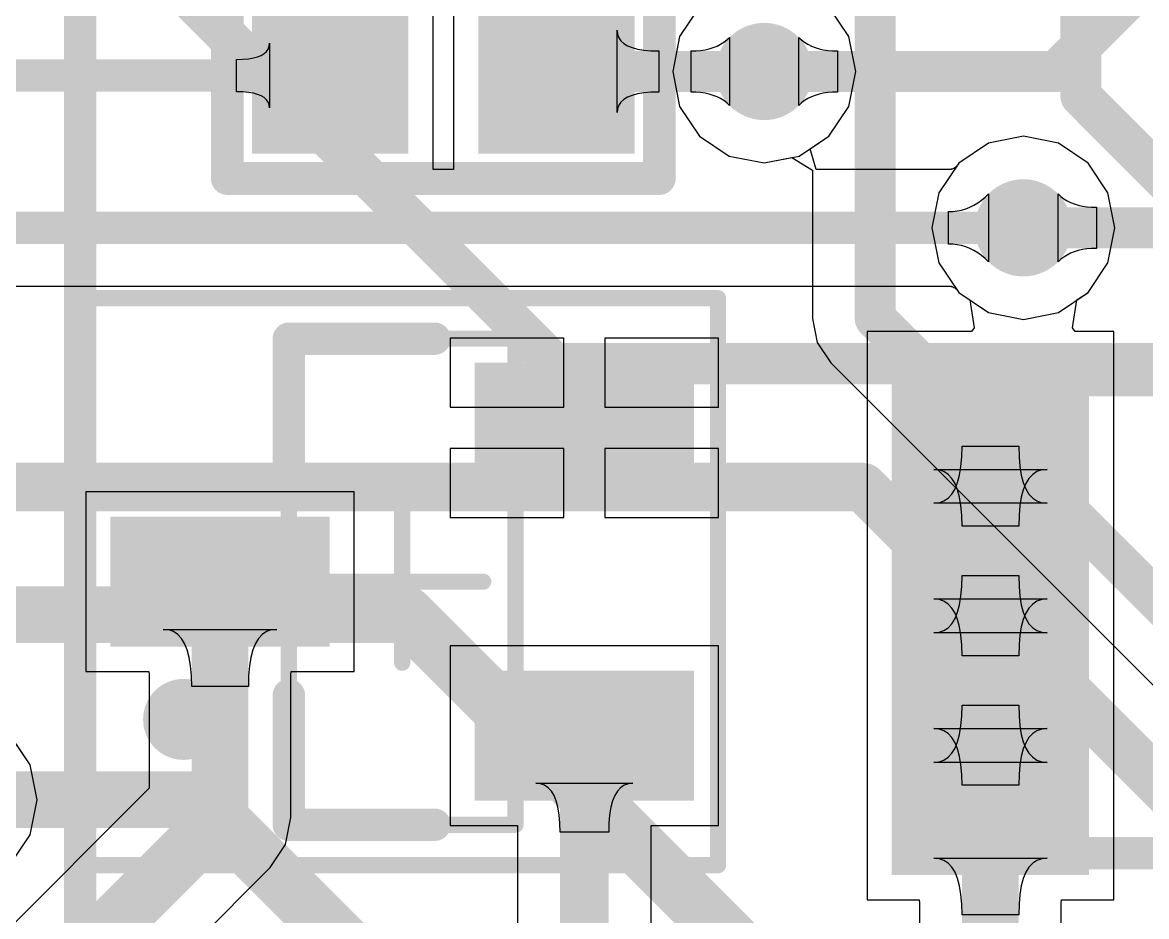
# Model space of a CAD drawing. Header units: millimetres. Extents: x 2.44 to 5.37, y 2.91 to 4.14.
# Drawn here: x 4.1077 to 4.3809, y 3.4626 to 3.6799 of the extents above; entities that cross this region are included whole.
import ezdxf

# ---------------------------------------------------------------- set-up
doc = ezdxf.new("R2010")
doc.units = ezdxf.units.MM
doc.header["$MEASUREMENT"] = 0
for name, color, linetype in [('BottomLayer', 5, 'Continuous'), ('BottomOverlay', 54, 'Continuous'), ('Mechanical13', 56, 'Continuous'), ('Mechanical15', 56, 'Continuous'), ('MidLayer1', 16, 'Continuous'), ('MidLayer2', 76, 'Continuous'), ('MultiLayer', 9, 'Continuous'), ('TopLayer', 1, 'Continuous'), ('TopOverlay', 2, 'Continuous'), ('TopPaste', 8, 'Continuous'), ('TopSolder', 216, 'Continuous'), ('ViaHoleLayer', 16, 'Continuous')]:
    doc.layers.add(name, color=color, linetype=linetype)

# ---------------------------------------------------------------- blocks, each defined once
blk = doc.blocks.new('R0603_25')
at = {"layer": 'TopLayer'}
for points in [[(-0.0425, -0.015), (-0.0125, -0.015), (-0.0425, 0.015), (-0.0125, 0.015)], [(0.0125, -0.015), (0.0425, -0.015), (0.0125, 0.015), (0.0425, 0.015)]]:
    blk.add_solid(points, dxfattribs=at)
at = {"layer": 'TopOverlay', "const_width": 0.008}
for points in [[(-0.0525, 0.025), (0.0525, 0.025)], [(-0.0525, -0.025), (-0.0525, 0.025)], [(0.0525, -0.025), (0.0525, 0.025)], [(-0.0525, -0.025), (0.0525, -0.025)]]:
    blk.add_lwpolyline(points, dxfattribs=at)
at = {"layer": 'TopOverlay', "const_width": 0.004}
for points in [[(-0.0545, 0.025, 1), (-0.0505, 0.025, 1)], [(-0.0545, 0.025, 1), (-0.0505, 0.025, 1)], [(0.0505, 0.025, 1), (0.0545, 0.025, 1)], [(0.0505, 0.025, 1), (0.0545, 0.025, 1)], [(-0.0545, -0.025, 1), (-0.0505, -0.025, 1)], [(-0.0545, -0.025, 1), (-0.0505, -0.025, 1)], [(0.0505, -0.025, 1), (0.0545, -0.025, 1)], [(0.0505, -0.025, 1), (0.0545, -0.025, 1)]]:
    blk.add_lwpolyline(points, format="xyb", close=True, dxfattribs=at)
at = {"layer": 'TopPaste'}
for points in [[(-0.0425, -0.015), (-0.0125, -0.015), (-0.0425, 0.015), (-0.0125, 0.015)], [(0.0125, -0.015), (0.0425, -0.015), (0.0125, 0.015), (0.0425, 0.015)]]:
    blk.add_solid(points, dxfattribs=at)
at = {"layer": 'TopSolder'}
for points in [[(-0.0465, -0.019), (-0.0085, -0.019), (-0.0465, 0.019), (-0.0085, 0.019)], [(0.0085, -0.019), (0.0465, -0.019), (0.0085, 0.019), (0.0465, 0.019)]]:
    blk.add_solid(points, dxfattribs=at)
blk = doc.blocks.new('____8_4__27')
at = {"layer": 'TopLayer'}
for points in [[(-0.054, 0.02919), (-0.014, 0.02919), (-0.054, 0.05281), (-0.014, 0.05281)], [(0.016, 0.02919), (0.056, 0.02919), (0.016, 0.05281), (0.056, 0.05281)], [(-0.054, -0.00231), (-0.014, -0.00231), (-0.054, 0.02132), (-0.014, 0.02132)], [(0.016, -0.00231), (0.056, -0.00231), (0.016, 0.02132), (0.056, 0.02132)], [(-0.054, -0.0338), (-0.014, -0.0338), (-0.054, -0.01018), (-0.014, -0.01018)], [(0.016, -0.0338), (0.056, -0.0338), (0.016, -0.01018), (0.056, -0.01018)], [(-0.054, -0.0653), (-0.014, -0.0653), (-0.054, -0.04168), (-0.014, -0.04168)], [(0.016, -0.0653), (0.056, -0.0653), (0.016, -0.04168), (0.056, -0.04168)]]:
    blk.add_solid(points, dxfattribs=at)
at = {"layer": 'TopOverlay', "const_width": 0.00787}
for points in [[(-0.014, -0.064), (-0.014, 0.051)], [(-0.014, 0.051), (0.016, 0.051)], [(0.016, -0.064), (0.016, 0.051)], [(-0.014, -0.064), (0.016, -0.064)]]:
    blk.add_lwpolyline(points, dxfattribs=at)
at = {"layer": 'TopOverlay', "const_width": 0.00394}
for points in [[(-0.01597, 0.051, 1), (-0.01203, 0.051, 1)], [(-0.01597, 0.051, 1), (-0.01203, 0.051, 1)], [(0.01403, 0.051, 1), (0.01797, 0.051, 1)], [(0.01403, 0.051, 1), (0.01797, 0.051, 1)], [(-0.01597, -0.064, 1), (-0.01203, -0.064, 1)], [(-0.01597, -0.064, 1), (-0.01203, -0.064, 1)], [(0.01403, -0.064, 1), (0.01797, -0.064, 1)], [(0.01403, -0.064, 1), (0.01797, -0.064, 1)]]:
    blk.add_lwpolyline(points, format="xyb", close=True, dxfattribs=at)
at = {"layer": 'TopPaste'}
for points in [[(-0.054, 0.02919), (-0.014, 0.02919), (-0.054, 0.05281), (-0.014, 0.05281)], [(0.016, 0.02919), (0.056, 0.02919), (0.016, 0.05281), (0.056, 0.05281)], [(-0.054, -0.00231), (-0.014, -0.00231), (-0.054, 0.02132), (-0.014, 0.02132)], [(0.016, -0.00231), (0.056, -0.00231), (0.016, 0.02132), (0.056, 0.02132)], [(-0.054, -0.0338), (-0.014, -0.0338), (-0.054, -0.01018), (-0.014, -0.01018)], [(0.016, -0.0338), (0.056, -0.0338), (0.016, -0.01018), (0.056, -0.01018)], [(-0.054, -0.0653), (-0.014, -0.0653), (-0.054, -0.04168), (-0.014, -0.04168)], [(0.016, -0.0653), (0.056, -0.0653), (0.016, -0.04168), (0.056, -0.04168)]]:
    blk.add_solid(points, dxfattribs=at)
at = {"layer": 'TopSolder'}
for points in [[(-0.058, 0.02519), (-0.01, 0.02519), (-0.058, 0.05681), (-0.01, 0.05681)], [(0.012, 0.02519), (0.06, 0.02519), (0.012, 0.05681), (0.06, 0.05681)], [(-0.058, -0.00631), (-0.01, -0.00631), (-0.058, 0.02532), (-0.01, 0.02532)], [(0.012, -0.00631), (0.06, -0.00631), (0.012, 0.02532), (0.06, 0.02532)], [(-0.058, -0.0378), (-0.01, -0.0378), (-0.058, -0.00618), (-0.01, -0.00618)], [(0.012, -0.0378), (0.06, -0.0378), (0.012, -0.00618), (0.06, -0.00618)], [(-0.058, -0.0693), (-0.01, -0.0693), (-0.058, -0.03768), (-0.01, -0.03768)], [(0.012, -0.0693), (0.06, -0.0693), (0.012, -0.03768), (0.06, -0.03768)]]:
    blk.add_solid(points, dxfattribs=at)
blk = doc.blocks.new('_8050_49')
at = {"layer": 'Mechanical13', "const_width": 0.00394}
for points in [[(0.03056, 0.05606), (-0.02456, 0.05606)], [(-0.02456, 0.05606), (-0.02456, -0.06206)], [(0.03056, 0.05606), (0.03056, -0.06206)], [(0.03056, -0.06206), (-0.02456, -0.06206)]]:
    blk.add_lwpolyline(points, dxfattribs=at)
at = {"layer": 'Mechanical13', "const_width": 0.00197}
for points in [[(-0.02554, 0.05606, 1), (-0.02357, 0.05606, 1)], [(-0.02554, 0.05606, 1), (-0.02357, 0.05606, 1)], [(0.02957, 0.05606, 1), (0.03154, 0.05606, 1)], [(0.02957, 0.05606, 1), (0.03154, 0.05606, 1)], [(-0.02554, -0.06206, 1), (-0.02357, -0.06206, 1)], [(-0.02554, -0.06206, 1), (-0.02357, -0.06206, 1)], [(0.02957, -0.06206, 1), (0.03154, -0.06206, 1)], [(0.02957, -0.06206, 1), (0.03154, -0.06206, 1)]]:
    blk.add_lwpolyline(points, format="xyb", close=True, dxfattribs=at)
at = {"layer": 'Mechanical15', "const_width": 0.00394}
for points in [[(0.07977, 0.0659), (-0.07377, 0.0659)], [(-0.07377, 0.0659), (-0.07377, -0.0719)], [(0.07977, 0.0659), (0.07977, -0.0719)], [(0.003, 0.01669), (0.003, -0.02269)], [(0.02269, -0.003), (-0.01668, -0.003)], [(0.07977, -0.0719), (-0.07377, -0.0719)]]:
    blk.add_lwpolyline(points, dxfattribs=at)
at = {"layer": 'Mechanical15', "const_width": 0.00197}
for points in [[(-0.07476, 0.0659, 1), (-0.07279, 0.0659, 1)], [(-0.07476, 0.0659, 1), (-0.07279, 0.0659, 1)], [(0.07879, 0.0659, 1), (0.08076, 0.0659, 1)], [(0.07879, 0.0659, 1), (0.08076, 0.0659, 1)], [(0.00202, 0.01669, 1), (0.00398, 0.01669, 1)], [(-0.01767, -0.003, 1), (-0.0157, -0.003, 1)], [(0.0217, -0.003, 1), (0.02367, -0.003, 1)], [(0.00202, -0.02269, 1), (0.00398, -0.02269, 1)], [(-0.07476, -0.0719, 1), (-0.07279, -0.0719, 1)], [(-0.07476, -0.0719, 1), (-0.07279, -0.0719, 1)], [(0.07879, -0.0719, 1), (0.08076, -0.0719, 1)], [(0.07879, -0.0719, 1), (0.08076, -0.0719, 1)]]:
    blk.add_lwpolyline(points, format="xyb", close=True, dxfattribs=at)
at = {"layer": 'TopLayer'}
for points in [[(-0.01865, 0.02259), (-0.01865, 0.04621), (-0.06393, 0.02259), (-0.06393, 0.04621)], [(0.06993, -0.01481), (0.06993, 0.00881), (0.02465, -0.01481), (0.02465, 0.00881)], [(-0.01865, -0.05221), (-0.01865, -0.02859), (-0.06393, -0.05221), (-0.06393, -0.02859)]]:
    blk.add_solid(points, dxfattribs=at)
at = {"layer": 'TopOverlay', "const_width": 0.00787}
for points in [[(0.03056, 0.05606), (-0.00487, 0.05606)], [(0.03056, 0.05606), (0.03056, 0.02456)], [(0.03056, -0.03056), (0.03056, -0.06206)], [(0.03056, -0.06206), (-0.00487, -0.06206)]]:
    blk.add_lwpolyline(points, dxfattribs=at)
at = {"layer": 'TopOverlay'}
for points, const_width in [([(-0.00684, 0.05606, 1), (-0.00291, 0.05606, 1)], 0.00394), ([(0.02859, 0.05606, 1), (0.03253, 0.05606, 1)], 0.00394), ([(0.02859, 0.05606, 1), (0.03253, 0.05606, 1)], 0.00394), ([(0.06107, 0.03046, 1), (0.05123, 0.03046, 1)], 0.00984), ([(0.04877, 0.03046, 1), (0.05369, 0.03046, 1)], 0.00492), ([(0.05861, 0.03046, 1), (0.06353, 0.03046, 1)], 0.00492), ([(0.02859, 0.02456, 1), (0.03253, 0.02456, 1)], 0.00394), ([(0.02859, -0.03056, 1), (0.03253, -0.03056, 1)], 0.00394), ([(-0.00684, -0.06206, 1), (-0.00291, -0.06206, 1)], 0.00394), ([(0.02859, -0.06206, 1), (0.03253, -0.06206, 1)], 0.00394), ([(0.02859, -0.06206, 1), (0.03253, -0.06206, 1)], 0.00394)]:
    blk.add_lwpolyline(points, format="xyb", close=True, dxfattribs=dict(at, const_width=const_width))
at = {"layer": 'TopPaste'}
for points in [[(-0.01865, 0.02259), (-0.01865, 0.04621), (-0.06393, 0.02259), (-0.06393, 0.04621)], [(0.06993, -0.01481), (0.06993, 0.00881), (0.02465, -0.01481), (0.02465, 0.00881)], [(-0.01865, -0.05221), (-0.01865, -0.02859), (-0.06393, -0.05221), (-0.06393, -0.02859)]]:
    blk.add_solid(points, dxfattribs=at)
at = {"layer": 'TopSolder'}
for points in [[(-0.01465, 0.01859), (-0.01465, 0.05021), (-0.06793, 0.01859), (-0.06793, 0.05021)], [(0.07393, -0.01881), (0.07393, 0.01281), (0.02065, -0.01881), (0.02065, 0.01281)], [(-0.01465, -0.05621), (-0.01465, -0.02459), (-0.06793, -0.05621), (-0.06793, -0.02459)]]:
    blk.add_solid(points, dxfattribs=at)
blk = doc.blocks.new('ESP32_WROVER_B_50')
at = {"layer": 'BottomOverlay', "const_width": 0.00787}
blk.add_lwpolyline([(0, 0.04331), (0.70866, 0.04331)], dxfattribs=at)

msp = doc.modelspace()

# ---------------------------------------------------------------- linework, layer by layer
at = {"layer": 'BottomLayer'}
for p, q in [((4.27228, 3.68372), (4.26745, 3.67651)), ((4.26745, 3.67651), (4.26576, 3.668)), ((4.26576, 3.668), (4.26745, 3.65949)), ((4.26745, 3.65949), (4.27228, 3.65228)), ((4.27228, 3.65228), (4.27949, 3.64745)), ((4.27949, 3.64745), (4.288, 3.64576)), ((4.288, 3.64576), (4.29471, 3.6471)), ((4.29471, 3.6471), (4.29971, 3.64403)), ((4.29971, 3.64403), (4.29971, 3.608)), ((4.29971, 3.608), (4.30087, 3.60215)), ((4.30087, 3.60215), (4.30419, 3.59719)), ((4.30419, 3.59719), (4.39219, 3.50919)), ((4.10955, 3.49951), (4.10629, 3.50439)), ((4.11124, 3.491), (4.10955, 3.49951)), ((4.10955, 3.48249), (4.11124, 3.491)), ((4.10472, 3.47528), (4.10955, 3.48249))]:
    msp.add_line(p, q, dxfattribs=at)
at = {"layer": 'BottomLayer', "const_width": 0.01}
for points in [[(4.315, 3.608), (4.315, 3.8117)], [(4.365, 3.662), (4.365, 3.722)], [(4.365, 3.662), (4.424, 3.603)], [(4.315, 3.608), (4.403, 3.52)]]:
    msp.add_lwpolyline(points, dxfattribs=at)
at = {"layer": 'BottomLayer'}
for points, const_width in [([(4.28209, 3.668, 1), (4.29391, 3.668, 1)], 0.01181), ([(4.3625, 3.662, 1), (4.3675, 3.662, 1)], 0.005), ([(4.3625, 3.662, 1), (4.3675, 3.662, 1)], 0.005), ([(4.34509, 3.63, 1), (4.35691, 3.63, 1)], 0.01181), ([(4.3125, 3.608, 1), (4.3175, 3.608, 1)], 0.005), ([(4.3125, 3.608, 1), (4.3175, 3.608, 1)], 0.005)]:
    msp.add_lwpolyline(points, format="xyb", close=True, dxfattribs=dict(at, const_width=const_width))
at = {"layer": 'MidLayer1'}
for p, q in [((4.27228, 3.68372), (4.26745, 3.67651)), ((4.30855, 3.67651), (4.30372, 3.68372)), ((4.26745, 3.67651), (4.26576, 3.668)), ((4.31024, 3.668), (4.30855, 3.67651)), ((4.26576, 3.668), (4.26745, 3.65949)), ((4.30855, 3.65949), (4.31024, 3.668)), ((4.26745, 3.65949), (4.27228, 3.65228)), ((4.30372, 3.65228), (4.30855, 3.65949)), ((4.27228, 3.65228), (4.27949, 3.64745)), ((4.29651, 3.64745), (4.30372, 3.65228)), ((4.351, 3.65224), (4.34249, 3.65055)), ((4.35951, 3.65055), (4.351, 3.65224)), ((4.34249, 3.65055), (4.33528, 3.64572)), ((4.36672, 3.64572), (4.35951, 3.65055)), ((4.27949, 3.64745), (4.288, 3.64576)), ((4.288, 3.64576), (4.29651, 3.64745)), ((4.33528, 3.64572), (4.33045, 3.63851)), ((4.37155, 3.63851), (4.36672, 3.64572)), ((4.33045, 3.63851), (4.32876, 3.63)), ((4.37324, 3.63), (4.37155, 3.63851)), ((4.32876, 3.63), (4.33045, 3.62149)), ((4.37155, 3.62149), (4.37324, 3.63)), ((4.33045, 3.62149), (4.33528, 3.61428)), ((4.36672, 3.61428), (4.37155, 3.62149)), ((4.33528, 3.61428), (4.34249, 3.60945)), ((4.35951, 3.60945), (4.36672, 3.61428)), ((4.34249, 3.60945), (4.351, 3.60776)), ((4.351, 3.60776), (4.35951, 3.60945)), ((4.10955, 3.49951), (4.10472, 3.50672)), ((4.11124, 3.491), (4.10955, 3.49951)), ((4.10955, 3.48249), (4.11124, 3.491)), ((4.10472, 3.47528), (4.10955, 3.48249))]:
    msp.add_line(p, q, dxfattribs=at)
at = {"layer": 'MidLayer1', "const_width": 0.01181}
for points in [[(4.28209, 3.668, 1), (4.29391, 3.668, 1)], [(4.34509, 3.63, 1), (4.35691, 3.63, 1)]]:
    msp.add_lwpolyline(points, format="xyb", close=True, dxfattribs=at)
at = {"layer": 'MidLayer2'}
for p, q in [((4.29643, 3.65973), (4.29643, 3.67627)), ((4.29643, 3.67627), (4.2971, 3.67565)), ((4.2971, 3.67565), (4.29783, 3.67509)), ((4.29783, 3.67509), (4.29862, 3.6746)), ((4.29862, 3.6746), (4.29947, 3.67418)), ((4.29947, 3.67418), (4.30037, 3.67382)), ((4.30037, 3.67382), (4.30134, 3.67352)), ((4.30134, 3.67352), (4.30236, 3.67329)), ((4.30236, 3.67329), (4.30345, 3.67313)), ((4.30345, 3.67313), (4.30459, 3.67303)), ((4.30459, 3.67303), (4.30579, 3.673)), ((4.30579, 3.673), (4.30579, 3.663)), ((4.29947, 3.66182), (4.29862, 3.6614)), ((4.30037, 3.66218), (4.29947, 3.66182)), ((4.30134, 3.66248), (4.30037, 3.66218)), ((4.30236, 3.66271), (4.30134, 3.66248)), ((4.30345, 3.66287), (4.30236, 3.66271)), ((4.30459, 3.66297), (4.30345, 3.66287)), ((4.30579, 3.663), (4.30459, 3.66297)), ((4.2971, 3.66035), (4.29643, 3.65973)), ((4.29783, 3.66091), (4.2971, 3.66035)), ((4.29862, 3.6614), (4.29783, 3.66091)), ((4.35943, 3.62173), (4.35943, 3.63827)), ((4.35943, 3.63827), (4.3601, 3.63765)), ((4.3601, 3.63765), (4.36083, 3.63709)), ((4.36083, 3.63709), (4.36162, 3.6366)), ((4.36162, 3.6366), (4.36247, 3.63618)), ((4.36247, 3.63618), (4.36337, 3.63582)), ((4.36337, 3.63582), (4.36434, 3.63552)), ((4.36434, 3.63552), (4.36536, 3.63529)), ((4.36536, 3.63529), (4.36645, 3.63513)), ((4.36645, 3.63513), (4.36759, 3.63503)), ((4.36759, 3.63503), (4.36879, 3.635)), ((4.36879, 3.635), (4.36879, 3.625)), ((4.36162, 3.6234), (4.36083, 3.62291)), ((4.36247, 3.62382), (4.36162, 3.6234)), ((4.36337, 3.62418), (4.36247, 3.62382)), ((4.36434, 3.62448), (4.36337, 3.62418)), ((4.36536, 3.62471), (4.36434, 3.62448)), ((4.36645, 3.62487), (4.36536, 3.62471)), ((4.36759, 3.62497), (4.36645, 3.62487)), ((4.36879, 3.625), (4.36759, 3.62497)), ((4.3601, 3.62235), (4.35943, 3.62173)), ((4.36083, 3.62291), (4.3601, 3.62235))]:
    msp.add_line(p, q, dxfattribs=at)
for points, const_width in [([(4.096, 3.738), (4.237, 3.597)], 0.01), ([(4.35896, 3.668), (4.41896, 3.728)], 0.01), ([(4.288, 3.668), (4.35896, 3.668)], 0.01), ([(4.351, 3.63), (4.435, 3.63)], 0.01), ([(4.237, 3.597), (4.467, 3.597)], 0.01), ([(3.948, 3.567), (4.312, 3.567)], 0.01181), ([(4.312, 3.567), (4.401, 3.478)], 0.01181), ([(3.877, 3.536), (4.201, 3.536)], 0.01378), ([(4.201, 3.536), (4.297, 3.44)], 0.01378), ([(4.089, 3.491), (4.151, 3.491)], 0.01378), ([(4.151, 3.491), (4.246, 3.396)], 0.01378)]:
    msp.add_lwpolyline(points, dxfattribs=dict(at, const_width=const_width))
for points, const_width in [([(4.28209, 3.668, 1), (4.29391, 3.668, 1)], 0.01181), ([(4.2855, 3.668, 1), (4.2905, 3.668, 1)], 0.005), ([(4.35646, 3.668, 1), (4.36146, 3.668, 1)], 0.005), ([(4.35646, 3.668, 1), (4.36146, 3.668, 1)], 0.005), ([(4.34509, 3.63, 1), (4.35691, 3.63, 1)], 0.01181), ([(4.3485, 3.63, 1), (4.3535, 3.63, 1)], 0.005), ([(4.2345, 3.597, 1), (4.2395, 3.597, 1)], 0.005), ([(4.2345, 3.597, 1), (4.2395, 3.597, 1)], 0.005), ([(4.30905, 3.567, 1), (4.31495, 3.567, 1)], 0.00591), ([(4.30905, 3.567, 1), (4.31495, 3.567, 1)], 0.00591), ([(4.19756, 3.536, 1), (4.20444, 3.536, 1)], 0.00689), ([(4.19756, 3.536, 1), (4.20444, 3.536, 1)], 0.00689), ([(4.14756, 3.491, 1), (4.15444, 3.491, 1)], 0.00689), ([(4.14756, 3.491, 1), (4.15444, 3.491, 1)], 0.00689)]:
    msp.add_lwpolyline(points, format="xyb", close=True, dxfattribs=dict(at, const_width=const_width))
at = {"layer": 'MultiLayer', "const_width": 0.01181}
for points in [[(4.28209, 3.668, 1), (4.29391, 3.668, 1)], [(4.34509, 3.63, 1), (4.35691, 3.63, 1)]]:
    msp.add_lwpolyline(points, format="xyb", close=True, dxfattribs=at)
at = {"layer": 'TopLayer'}
for p, q in [((4.2075, 3.64421), (4.2075, 3.692)), ((4.2125, 3.692), (4.2125, 3.64421)), ((4.30855, 3.67651), (4.30372, 3.68372)), ((4.25226, 3.658), (4.25226, 3.678)), ((4.25226, 3.678), (4.25236, 3.67705)), ((4.25236, 3.67705), (4.25266, 3.6762)), ((4.25266, 3.6762), (4.25317, 3.67545)), ((4.25317, 3.67545), (4.25388, 3.6748)), ((4.27817, 3.67509), (4.2789, 3.67565)), ((4.2789, 3.67565), (4.27957, 3.67627)), ((4.27957, 3.67627), (4.27957, 3.65973)), ((4.31024, 3.668), (4.30855, 3.67651)), ((4.16646, 3.67235), (4.16702, 3.67287)), ((4.16702, 3.67287), (4.16742, 3.67346)), ((4.16742, 3.67346), (4.16766, 3.67413)), ((4.16766, 3.67413), (4.16774, 3.67487)), ((4.16774, 3.67487), (4.16774, 3.65913)), ((4.25388, 3.6748), (4.25479, 3.67425)), ((4.25479, 3.67425), (4.2559, 3.6738)), ((4.2559, 3.6738), (4.25722, 3.67345)), ((4.25722, 3.67345), (4.25874, 3.6732)), ((4.25874, 3.6732), (4.26046, 3.67305)), ((4.26046, 3.67305), (4.26238, 3.673)), ((4.26238, 3.673), (4.26238, 3.663)), ((4.27021, 3.673), (4.27141, 3.67303)), ((4.27021, 3.663), (4.27021, 3.673)), ((4.27141, 3.67303), (4.27255, 3.67313)), ((4.27255, 3.67313), (4.27364, 3.67329)), ((4.27364, 3.67329), (4.27466, 3.67352)), ((4.27466, 3.67352), (4.27563, 3.67382)), ((4.27563, 3.67382), (4.27653, 3.67418)), ((4.27653, 3.67418), (4.27738, 3.6746)), ((4.27738, 3.6746), (4.27817, 3.67509)), ((4.15975, 3.67094), (4.16127, 3.67098)), ((4.15975, 3.66306), (4.15975, 3.67094)), ((4.16127, 3.67098), (4.16262, 3.67109)), ((4.16262, 3.67109), (4.16382, 3.67129)), ((4.16382, 3.67129), (4.16486, 3.67157)), ((4.16486, 3.67157), (4.16574, 3.67192)), ((4.16574, 3.67192), (4.16646, 3.67235)), ((4.30855, 3.65949), (4.31024, 3.668)), ((4.16127, 3.66302), (4.15975, 3.66306)), ((4.16262, 3.66291), (4.16127, 3.66302)), ((4.16382, 3.66271), (4.16262, 3.66291)), ((4.16486, 3.66243), (4.16382, 3.66271)), ((4.16574, 3.66208), (4.16486, 3.66243)), ((4.16646, 3.66165), (4.16574, 3.66208)), ((4.16702, 3.66113), (4.16646, 3.66165)), ((4.25479, 3.66175), (4.25388, 3.6612)), ((4.2559, 3.6622), (4.25479, 3.66175)), ((4.25722, 3.66255), (4.2559, 3.6622)), ((4.25874, 3.6628), (4.25722, 3.66255)), ((4.26046, 3.66295), (4.25874, 3.6628)), ((4.26238, 3.663), (4.26046, 3.66295)), ((4.27141, 3.66297), (4.27021, 3.663)), ((4.27255, 3.66287), (4.27141, 3.66297)), ((4.27364, 3.66271), (4.27255, 3.66287)), ((4.27466, 3.66248), (4.27364, 3.66271)), ((4.27563, 3.66218), (4.27466, 3.66248)), ((4.27653, 3.66182), (4.27563, 3.66218)), ((4.27738, 3.6614), (4.27653, 3.66182)), ((4.16742, 3.66054), (4.16702, 3.66113)), ((4.16766, 3.65987), (4.16742, 3.66054)), ((4.16774, 3.65913), (4.16766, 3.65987)), ((4.25236, 3.65895), (4.25226, 3.658)), ((4.25266, 3.6598), (4.25236, 3.65895)), ((4.25317, 3.66055), (4.25266, 3.6598)), ((4.25388, 3.6612), (4.25317, 3.66055)), ((4.27817, 3.66091), (4.27738, 3.6614)), ((4.2789, 3.66035), (4.27817, 3.66091)), ((4.27957, 3.65973), (4.2789, 3.66035)), ((4.30372, 3.65228), (4.30855, 3.65949)), ((4.29914, 3.64921), (4.30372, 3.65228)), ((4.351, 3.65224), (4.34249, 3.65055)), ((4.35951, 3.65055), (4.351, 3.65224)), ((4.30065, 3.64421), (4.29914, 3.64921)), ((4.34249, 3.65055), (4.33528, 3.64572)), ((4.36672, 3.64572), (4.35951, 3.65055)), ((4.33528, 3.64572), (4.33473, 3.64491)), ((4.37155, 3.63851), (4.36672, 3.64572)), ((4.2125, 3.64421), (4.2075, 3.64421)), ((4.33343, 3.64421), (4.30065, 3.64421)), ((4.33349, 3.64422), (4.33343, 3.64421)), ((4.33368, 3.64428), (4.33349, 3.64422)), ((4.33387, 3.64435), (4.33368, 3.64428)), ((4.33408, 3.64446), (4.33387, 3.64435)), ((4.33432, 3.6446), (4.33408, 3.64446)), ((4.3346, 3.6448), (4.33432, 3.6446)), ((4.33473, 3.64491), (4.3346, 3.6448)), ((4.34082, 3.63671), (4.3417, 3.63744)), ((4.3417, 3.63744), (4.34257, 3.63827)), ((4.34257, 3.63827), (4.34257, 3.62173)), ((4.37324, 3.63), (4.37155, 3.63851)), ((4.33494, 3.63411), (4.33599, 3.63433)), ((4.33599, 3.63433), (4.337, 3.63463)), ((4.337, 3.63463), (4.338, 3.63502)), ((4.338, 3.63502), (4.33896, 3.6355)), ((4.33896, 3.6355), (4.3399, 3.63606)), ((4.3399, 3.63606), (4.34082, 3.63671)), ((4.33278, 3.63394), (4.33387, 3.63398)), ((4.33278, 3.62606), (4.33278, 3.63394)), ((4.33387, 3.63398), (4.33494, 3.63411)), ((4.37155, 3.62149), (4.37324, 3.63)), ((4.33387, 3.62602), (4.33278, 3.62606)), ((4.33494, 3.62589), (4.33387, 3.62602)), ((4.33599, 3.62567), (4.33494, 3.62589)), ((4.337, 3.62537), (4.33599, 3.62567)), ((4.338, 3.62498), (4.337, 3.62537)), ((4.33896, 3.6245), (4.338, 3.62498)), ((4.3399, 3.62394), (4.33896, 3.6245)), ((4.34082, 3.62329), (4.3399, 3.62394)), ((4.3417, 3.62256), (4.34082, 3.62329)), ((4.34257, 3.62173), (4.3417, 3.62256)), ((4.36672, 3.61428), (4.37155, 3.62149)), ((4.03945, 3.61579), (4.33343, 3.61579)), ((4.33343, 3.61579), (4.33349, 3.61578)), ((4.33349, 3.61578), (4.33368, 3.61572)), ((4.33368, 3.61572), (4.33387, 3.61565)), ((4.33387, 3.61565), (4.33408, 3.61554)), ((4.33408, 3.61554), (4.33432, 3.6154)), ((4.33432, 3.6154), (4.3346, 3.6152)), ((4.3346, 3.6152), (4.33473, 3.61509)), ((4.33473, 3.61509), (4.33528, 3.61428)), ((4.33528, 3.61428), (4.33798, 3.61247)), ((4.33798, 3.61247), (4.33908, 3.60572)), ((4.36292, 3.60572), (4.36402, 3.61247)), ((4.36402, 3.61247), (4.36672, 3.61428)), ((4.33837, 3.60481), (4.313, 3.60481)), ((4.313, 3.60481), (4.313, 3.56119)), ((4.33908, 3.60572), (4.33837, 3.60481)), ((4.36363, 3.60481), (4.36292, 3.60572)), ((4.373, 3.60481), (4.36363, 3.60481)), ((4.373, 3.56119), (4.373, 3.60481)), ((4.23929, 3.60321), (4.21165, 3.60321)), ((4.21165, 3.60321), (4.21165, 3.5864)), ((4.23929, 3.5864), (4.23929, 3.60321)), ((4.27693, 3.60321), (4.24929, 3.60321)), ((4.24929, 3.60321), (4.24929, 3.5864)), ((4.27693, 3.5864), (4.27693, 3.60321)), ((4.21165, 3.5864), (4.23929, 3.5864)), ((4.24929, 3.5864), (4.27693, 3.5864)), ((4.33604, 3.57433), (4.33611, 3.57697)), ((4.33611, 3.57697), (4.34989, 3.57697)), ((4.34989, 3.57697), (4.34996, 3.57433)), ((4.23929, 3.5764), (4.21165, 3.5764)), ((4.21165, 3.5764), (4.21165, 3.55959)), ((4.23929, 3.55959), (4.23929, 3.5764)), ((4.27693, 3.5764), (4.24929, 3.5764)), ((4.24929, 3.5764), (4.24929, 3.55959)), ((4.27693, 3.55959), (4.27693, 3.5764)), ((4.33583, 3.57197), (4.33604, 3.57433)), ((4.34996, 3.57433), (4.35017, 3.57197)), ((4.33549, 3.56989), (4.33583, 3.57197)), ((4.35017, 3.57197), (4.35051, 3.56989)), ((4.33053, 3.57117), (4.32922, 3.57131)), ((4.32922, 3.57131), (4.35678, 3.57131)), ((4.3317, 3.57076), (4.33053, 3.57117)), ((4.33273, 3.57007), (4.3317, 3.57076)), ((4.33363, 3.5691), (4.33273, 3.57007)), ((4.33439, 3.56786), (4.33363, 3.5691)), ((4.33501, 3.56808), (4.33549, 3.56989)), ((4.35051, 3.56989), (4.35099, 3.56808)), ((4.35237, 3.5691), (4.35161, 3.56786)), ((4.35327, 3.57007), (4.35237, 3.5691)), ((4.3543, 3.57076), (4.35327, 3.57007)), ((4.35547, 3.57117), (4.3543, 3.57076)), ((4.35678, 3.57131), (4.35547, 3.57117)), ((4.33363, 3.5653), (4.33439, 3.56655)), ((4.33439, 3.56655), (4.33501, 3.56808)), ((4.33501, 3.56635), (4.33439, 3.56786)), ((4.33549, 3.56456), (4.33501, 3.56635)), ((4.35099, 3.56635), (4.35051, 3.56456)), ((4.35099, 3.56808), (4.35161, 3.56655)), ((4.35161, 3.56786), (4.35099, 3.56635)), ((4.35161, 3.56655), (4.35237, 3.5653)), ((4.18835, 3.56581), (4.12307, 3.56581)), ((4.12307, 3.56581), (4.12307, 3.52219)), ((4.18835, 3.52219), (4.18835, 3.56581)), ((4.33053, 3.56321), (4.3317, 3.56363)), ((4.3317, 3.56363), (4.33273, 3.56433)), ((4.33273, 3.56433), (4.33363, 3.5653)), ((4.33583, 3.56249), (4.33549, 3.56456)), ((4.35051, 3.56456), (4.35017, 3.56249)), ((4.35237, 3.5653), (4.35327, 3.56433)), ((4.35327, 3.56433), (4.3543, 3.56363)), ((4.3543, 3.56363), (4.35547, 3.56321)), ((4.313, 3.56119), (4.313, 3.52969)), ((4.32922, 3.56307), (4.33053, 3.56321)), ((4.35678, 3.56307), (4.32922, 3.56307)), ((4.33604, 3.56015), (4.33583, 3.56249)), ((4.35017, 3.56249), (4.34996, 3.56015)), ((4.35547, 3.56321), (4.35678, 3.56307)), ((4.373, 3.52969), (4.373, 3.56119)), ((4.21165, 3.55959), (4.23929, 3.55959)), ((4.24929, 3.55959), (4.27693, 3.55959)), ((4.33611, 3.55753), (4.33604, 3.56015)), ((4.34996, 3.56015), (4.34989, 3.55753)), ((4.34989, 3.55753), (4.33611, 3.55753)), ((4.33604, 3.54284), (4.33611, 3.54548)), ((4.33611, 3.54548), (4.34989, 3.54548)), ((4.34989, 3.54548), (4.34996, 3.54284)), ((4.33583, 3.54047), (4.33604, 3.54284)), ((4.34996, 3.54284), (4.35017, 3.54047)), ((4.33053, 3.53968), (4.32922, 3.53981)), ((4.32922, 3.53981), (4.35678, 3.53981)), ((4.3317, 3.53926), (4.33053, 3.53968)), ((4.33273, 3.53857), (4.3317, 3.53926)), ((4.33549, 3.53839), (4.33583, 3.54047)), ((4.35017, 3.54047), (4.35051, 3.53839)), ((4.3543, 3.53926), (4.35327, 3.53857)), ((4.35547, 3.53968), (4.3543, 3.53926)), ((4.35678, 3.53981), (4.35547, 3.53968)), ((4.33363, 3.53761), (4.33273, 3.53857)), ((4.33439, 3.53637), (4.33363, 3.53761)), ((4.33439, 3.53505), (4.33501, 3.53658)), ((4.33501, 3.53485), (4.33439, 3.53637)), ((4.33501, 3.53658), (4.33549, 3.53839)), ((4.35051, 3.53839), (4.35099, 3.53658)), ((4.35099, 3.53658), (4.35161, 3.53505)), ((4.35161, 3.53637), (4.35099, 3.53485)), ((4.35237, 3.53761), (4.35161, 3.53637)), ((4.35327, 3.53857), (4.35237, 3.53761)), ((4.33273, 3.53283), (4.33363, 3.5338)), ((4.33363, 3.5338), (4.33439, 3.53505)), ((4.33549, 3.53306), (4.33501, 3.53485)), ((4.35099, 3.53485), (4.35051, 3.53306)), ((4.35161, 3.53505), (4.35237, 3.5338)), ((4.35237, 3.5338), (4.35327, 3.53283)), ((4.14324, 3.53229), (4.14193, 3.53243)), ((4.14193, 3.53243), (4.16949, 3.53243)), ((4.14441, 3.53187), (4.14324, 3.53229)), ((4.14544, 3.53118), (4.14441, 3.53187)), ((4.14634, 3.53021), (4.14544, 3.53118)), ((4.16597, 3.53118), (4.16508, 3.53021)), ((4.16701, 3.53187), (4.16597, 3.53118)), ((4.16818, 3.53229), (4.16701, 3.53187)), ((4.16949, 3.53243), (4.16818, 3.53229)), ((4.32922, 3.53158), (4.33053, 3.53172)), ((4.35678, 3.53158), (4.32922, 3.53158)), ((4.33053, 3.53172), (4.3317, 3.53213)), ((4.3317, 3.53213), (4.33273, 3.53283)), ((4.33583, 3.53099), (4.33549, 3.53306)), ((4.33604, 3.52865), (4.33583, 3.53099)), ((4.35017, 3.53099), (4.34996, 3.52865)), ((4.35051, 3.53306), (4.35017, 3.53099)), ((4.35327, 3.53283), (4.3543, 3.53213)), ((4.3543, 3.53213), (4.35547, 3.53172)), ((4.35547, 3.53172), (4.35678, 3.53158)), ((4.1471, 3.52895), (4.14634, 3.53021)), ((4.14772, 3.52743), (4.1471, 3.52895)), ((4.16432, 3.52895), (4.1637, 3.52743)), ((4.16508, 3.53021), (4.16432, 3.52895)), ((4.27693, 3.52841), (4.21165, 3.52841)), ((4.21165, 3.52841), (4.21165, 3.48479)), ((4.27693, 3.48479), (4.27693, 3.52841)), ((4.313, 3.52969), (4.313, 3.4982)), ((4.33611, 3.52603), (4.33604, 3.52865)), ((4.34996, 3.52865), (4.34989, 3.52603)), ((4.373, 3.4982), (4.373, 3.52969)), ((4.1482, 3.52562), (4.14772, 3.52743)), ((4.14854, 3.52353), (4.1482, 3.52562)), ((4.16322, 3.52562), (4.16287, 3.52353)), ((4.1637, 3.52743), (4.16322, 3.52562)), ((4.34989, 3.52603), (4.33611, 3.52603)), ((4.14875, 3.52117), (4.14854, 3.52353)), ((4.16287, 3.52353), (4.16267, 3.52117)), ((4.12307, 3.52219), (4.13843, 3.52219)), ((4.13843, 3.52219), (4.13849, 3.52148)), ((4.13849, 3.52148), (4.13849, 3.49384)), ((4.14882, 3.51853), (4.14875, 3.52117)), ((4.16267, 3.52117), (4.1626, 3.51853)), ((4.17293, 3.52148), (4.17299, 3.52219)), ((4.17293, 3.48671), (4.17293, 3.52148)), ((4.17299, 3.52219), (4.18835, 3.52219)), ((4.1626, 3.51853), (4.14882, 3.51853)), ((4.33583, 3.50898), (4.33604, 3.51134)), ((4.33604, 3.51134), (4.33611, 3.51398)), ((4.33611, 3.51398), (4.34989, 3.51398)), ((4.34989, 3.51398), (4.34996, 3.51134)), ((4.34996, 3.51134), (4.35017, 3.50898)), ((4.33549, 3.50689), (4.33583, 3.50898)), ((4.35017, 3.50898), (4.35051, 3.50689)), ((4.10955, 3.49951), (4.10472, 3.50672)), ((4.33053, 3.50818), (4.32922, 3.50832)), ((4.32922, 3.50832), (4.35678, 3.50832)), ((4.3317, 3.50777), (4.33053, 3.50818)), ((4.33273, 3.50708), (4.3317, 3.50777)), ((4.33363, 3.50611), (4.33273, 3.50708)), ((4.33439, 3.50487), (4.33363, 3.50611)), ((4.33501, 3.50509), (4.33549, 3.50689)), ((4.35051, 3.50689), (4.35099, 3.50509)), ((4.35237, 3.50611), (4.35161, 3.50487)), ((4.35327, 3.50708), (4.35237, 3.50611)), ((4.3543, 3.50777), (4.35327, 3.50708)), ((4.35547, 3.50818), (4.3543, 3.50777)), ((4.35678, 3.50832), (4.35547, 3.50818)), ((4.33363, 3.50231), (4.33439, 3.50356)), ((4.33439, 3.50356), (4.33501, 3.50509)), ((4.33501, 3.50336), (4.33439, 3.50487)), ((4.33549, 3.50156), (4.33501, 3.50336)), ((4.35099, 3.50336), (4.35051, 3.50156)), ((4.35099, 3.50509), (4.35161, 3.50356)), ((4.35161, 3.50487), (4.35099, 3.50336)), ((4.35161, 3.50356), (4.35237, 3.50231)), ((4.33053, 3.50022), (4.3317, 3.50064)), ((4.3317, 3.50064), (4.33273, 3.50133)), ((4.33273, 3.50133), (4.33363, 3.50231)), ((4.33583, 3.4995), (4.33549, 3.50156)), ((4.35051, 3.50156), (4.35017, 3.4995)), ((4.35237, 3.50231), (4.35327, 3.50133)), ((4.35327, 3.50133), (4.3543, 3.50064)), ((4.3543, 3.50064), (4.35547, 3.50022)), ((4.11124, 3.491), (4.10955, 3.49951)), ((4.313, 3.4982), (4.313, 3.4667)), ((4.32922, 3.50008), (4.33053, 3.50022)), ((4.35678, 3.50008), (4.32922, 3.50008)), ((4.33604, 3.49716), (4.33583, 3.4995)), ((4.35017, 3.4995), (4.34996, 3.49716)), ((4.35547, 3.50022), (4.35678, 3.50008)), ((4.373, 3.4667), (4.373, 3.4982)), ((4.2336, 3.49491), (4.23248, 3.49503)), ((4.23248, 3.49503), (4.2561, 3.49503)), ((4.2561, 3.49503), (4.25498, 3.49491)), ((4.33611, 3.49454), (4.33604, 3.49716)), ((4.34996, 3.49716), (4.34989, 3.49454)), ((4.13849, 3.49384), (3.95082, 3.30618)), ((4.23461, 3.49455), (4.2336, 3.49491)), ((4.23549, 3.49395), (4.23461, 3.49455)), ((4.23626, 3.49312), (4.23549, 3.49395)), ((4.23691, 3.49204), (4.23626, 3.49312)), ((4.25232, 3.49312), (4.25167, 3.49204)), ((4.25309, 3.49395), (4.25232, 3.49312)), ((4.25398, 3.49455), (4.25309, 3.49395)), ((4.25498, 3.49491), (4.25398, 3.49455)), ((4.34989, 3.49454), (4.33611, 3.49454)), ((4.10955, 3.48249), (4.11124, 3.491)), ((4.23744, 3.49073), (4.23691, 3.49204)), ((4.23785, 3.48918), (4.23744, 3.49073)), ((4.25114, 3.49073), (4.25073, 3.48918)), ((4.25167, 3.49204), (4.25114, 3.49073)), ((4.23815, 3.48739), (4.23785, 3.48918)), ((4.23833, 3.48536), (4.23815, 3.48739)), ((4.25043, 3.48739), (4.25026, 3.48536)), ((4.25073, 3.48918), (4.25043, 3.48739)), ((4.17162, 3.48012), (4.17293, 3.48671)), ((4.21165, 3.48479), (4.22807, 3.48479)), ((4.22807, 3.48479), (4.22807, 3.443)), ((4.23839, 3.4831), (4.23833, 3.48536)), ((4.25026, 3.48536), (4.2502, 3.4831)), ((4.26051, 3.443), (4.26051, 3.48479)), ((4.26051, 3.48479), (4.27693, 3.48479)), ((4.10472, 3.47528), (4.10955, 3.48249)), ((4.2502, 3.4831), (4.23839, 3.4831)), ((4.16789, 3.47453), (4.17162, 3.48012)), ((4.33053, 3.47668), (4.32922, 3.47682)), ((4.32922, 3.47682), (4.35678, 3.47682)), ((4.3317, 3.47627), (4.33053, 3.47668)), ((4.33273, 3.47558), (4.3317, 3.47627)), ((4.3543, 3.47627), (4.35327, 3.47558)), ((4.35547, 3.47668), (4.3543, 3.47627)), ((4.35678, 3.47682), (4.35547, 3.47668)), ((4.0415, 3.34815), (4.16789, 3.47453)), ((4.33363, 3.47462), (4.33273, 3.47558)), ((4.33439, 3.47338), (4.33363, 3.47462)), ((4.33501, 3.47186), (4.33439, 3.47338)), ((4.35161, 3.47338), (4.35099, 3.47186)), ((4.35237, 3.47462), (4.35161, 3.47338)), ((4.35327, 3.47558), (4.35237, 3.47462)), ((4.33549, 3.47007), (4.33501, 3.47186)), ((4.35099, 3.47186), (4.35051, 3.47007)), ((4.33583, 3.468), (4.33549, 3.47007)), ((4.33604, 3.46566), (4.33583, 3.468)), ((4.35017, 3.468), (4.34996, 3.46566)), ((4.35051, 3.47007), (4.35017, 3.468)), ((4.313, 3.4667), (4.32571, 3.4667)), ((4.32571, 3.4667), (4.32578, 3.46596)), ((4.32578, 3.46596), (4.32578, 3.45354)), ((4.33611, 3.46304), (4.33604, 3.46566)), ((4.34996, 3.46566), (4.34989, 3.46304)), ((4.36022, 3.46596), (4.36029, 3.4667)), ((4.36022, 3.45422), (4.36022, 3.46596)), ((4.36029, 3.4667), (4.373, 3.4667)), ((4.34989, 3.46304), (4.33611, 3.46304))]:
    msp.add_line(p, q, dxfattribs=at)
for points, const_width in [([(4.28209, 3.668, 1), (4.29391, 3.668, 1)], 0.01181), ([(4.236, 3.668, 1), (4.241, 3.668, 1)], 0.005), ([(4.236, 3.668, 1), (4.241, 3.668, 1)], 0.005), ([(4.2855, 3.668, 1), (4.2905, 3.668, 1)], 0.005), ([(4.18053, 3.667, 1), (4.18447, 3.667, 1)], 0.00394), ([(4.235, 3.667, 1), (4.24, 3.667, 1)], 0.005), ([(4.34509, 3.63, 1), (4.35691, 3.63, 1)], 0.01181), ([(4.34903, 3.63, 1), (4.35297, 3.63, 1)], 0.00394), ([(4.34903, 3.63, 1), (4.35297, 3.63, 1)], 0.00394), ([(4.35703, 3.63, 1), (4.36097, 3.63, 1)], 0.00394), ([(4.33956, 3.583, 1), (4.34644, 3.583, 1)], 0.00689), ([(4.33956, 3.5515, 1), (4.34644, 3.5515, 1)], 0.00689), ([(4.33956, 3.5515, 1), (4.34644, 3.5515, 1)], 0.00689), ([(4.15226, 3.544, 1), (4.15915, 3.544, 1)], 0.00689), ([(4.33956, 3.52001, 1), (4.34644, 3.52001, 1)], 0.00689), ([(4.33956, 3.52001, 1), (4.34644, 3.52001, 1)], 0.00689), ([(4.24134, 3.5066, 1), (4.24724, 3.5066, 1)], 0.00591), ([(4.33956, 3.48851, 1), (4.34644, 3.48851, 1)], 0.00689), ([(4.33956, 3.48851, 1), (4.34644, 3.48851, 1)], 0.00689), ([(4.15226, 3.48671, 1), (4.15915, 3.48671, 1)], 0.00689), ([(4.15226, 3.48671, 1), (4.15915, 3.48671, 1)], 0.00689)]:
    msp.add_lwpolyline(points, format="xyb", close=True, dxfattribs=dict(at, const_width=const_width))
for points, const_width in [([(4.2375, 3.667), (4.2385, 3.668)], 0.01), ([(4.2385, 3.668), (4.288, 3.668)], 0.01), ([(3.894, 3.667), (4.1825, 3.667)], 0.00787), ([(3.888, 3.63), (4.351, 3.63)], 0.00787), ([(4.351, 3.63), (4.359, 3.63)], 0.00787), ([(4.343, 3.5515), (4.343, 3.583)], 0.01378), ([(4.343, 3.52001), (4.343, 3.5515)], 0.01378), ([(4.15571, 3.48671), (4.15571, 3.544)], 0.01378), ([(4.343, 3.48851), (4.343, 3.52001)], 0.01378), ([(4.24429, 3.41921), (4.24429, 3.5066)], 0.01181), ([(4.343, 3.44), (4.343, 3.48851)], 0.01378), ([(3.963, 3.294), (4.15571, 3.48671)], 0.01378)]:
    msp.add_lwpolyline(points, dxfattribs=dict(at, const_width=const_width))
at = {"layer": 'ViaHoleLayer', "const_width": 0.00591}
for points in [[(4.28505, 3.668, 1), (4.29095, 3.668, 1)], [(4.34805, 3.63, 1), (4.35395, 3.63, 1)]]:
    msp.add_lwpolyline(points, format="xyb", close=True, dxfattribs=at)

# ---------------------------------------------------------------- block references
for name, p, rotation in [('ESP32_WROVER_B_50', (4.165, 3.10304), 90), ('R0603_25', (4.21, 3.667), 360), ('_8050_49', (4.203, 3.541), 180)]:
    msp.add_blockref(name, p, dxfattribs=dict(rotation=rotation))
msp.add_blockref('____8_4__27', (4.377, 3.542))

doc.saveas('drawing.dxf')
